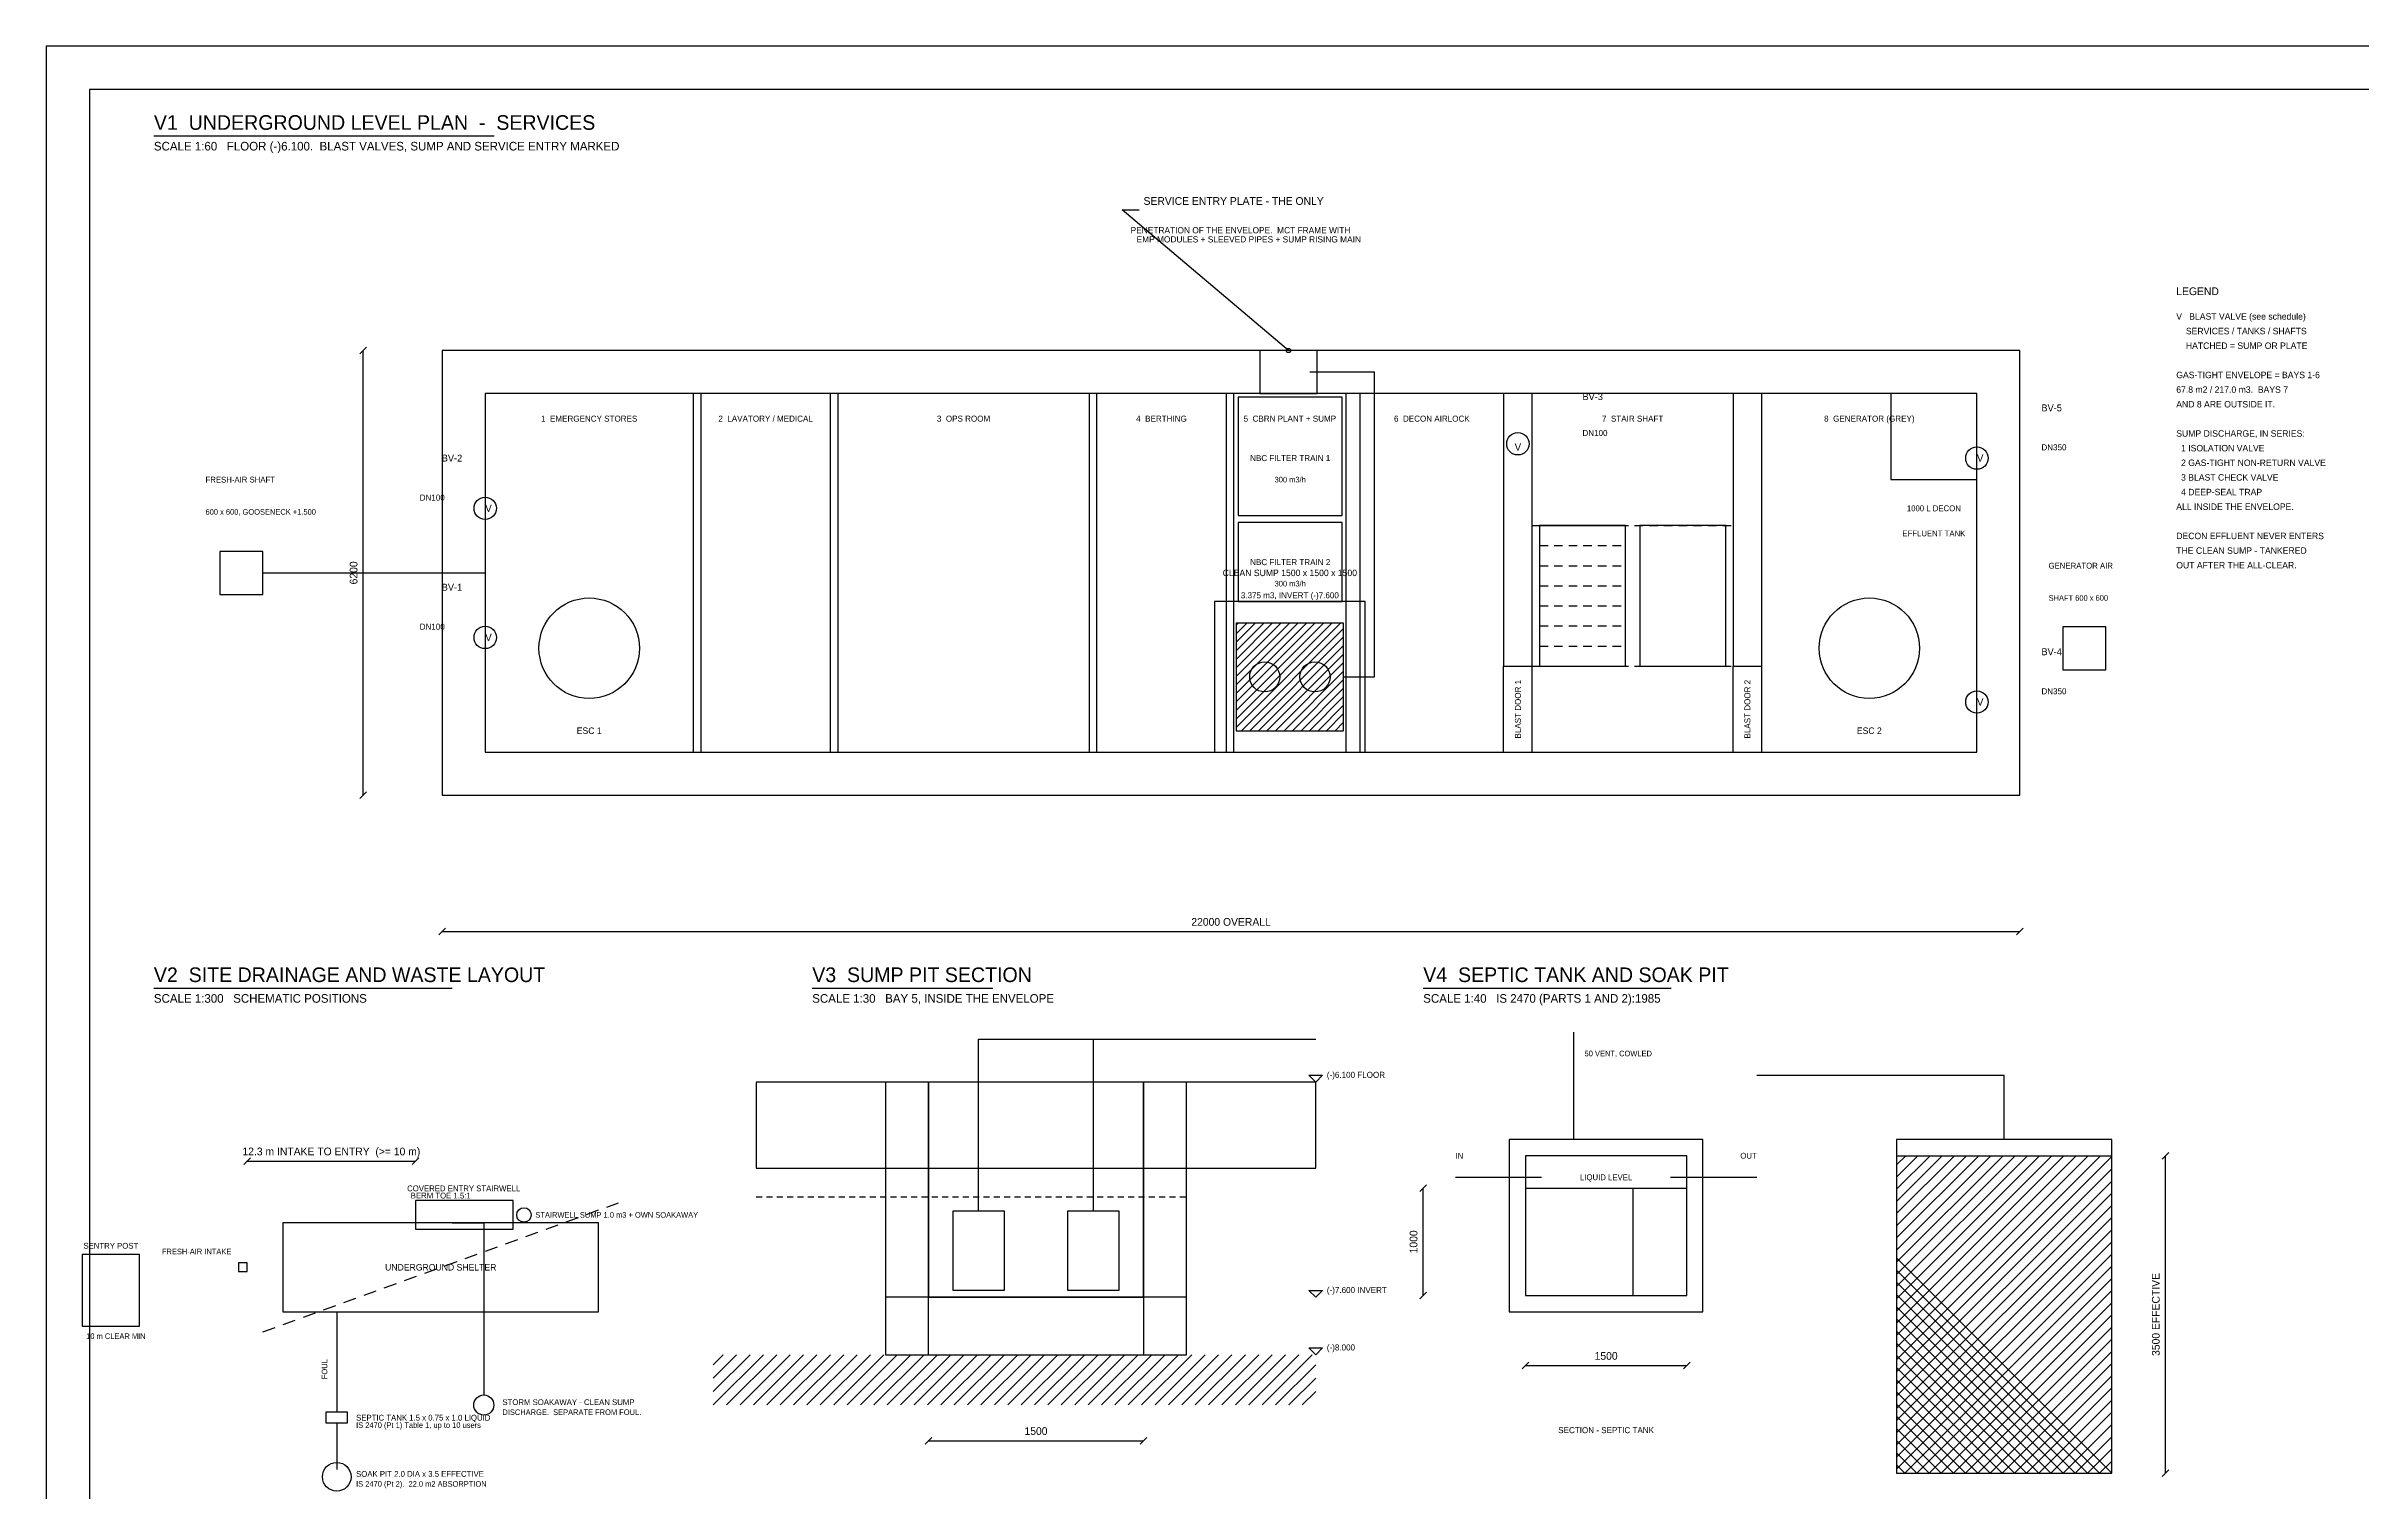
# Model space of a CAD drawing. Extents: x 0 to 841, y 0 to 594.
# Drawn here: x 0 to 538, y 258 to 594 of the extents above; entities that cross this region are included whole.
import ezdxf
from ezdxf.enums import TextEntityAlignment as Align

# ---------------------------------------------------------------- set-up
doc = ezdxf.new("R2010")
doc.units = 0
for name, color, linetype in [('BLAST', 1, 'CONTINUOUS'), ('CONC', 7, 'CONTINUOUS'), ('CONC-HIDDEN', 8, 'CONTINUOUS'), ('DIM', 4, 'CONTINUOUS'), ('HATCH', 8, 'CONTINUOUS'), ('LEVELS', 4, 'CONTINUOUS'), ('NOTES', 7, 'CONTINUOUS'), ('REINF-MAIN', 1, 'CONTINUOUS'), ('REINF-SEC', 4, 'CONTINUOUS'), ('SERVICES', 2, 'CONTINUOUS'), ('SOIL', 8, 'CONTINUOUS'), ('TEXT', 7, 'CONTINUOUS'), ('TEXT-TITLE', 7, 'CONTINUOUS'), ('TITLEBLOCK', 7, 'CONTINUOUS'), ('WATERPROOF', 30, 'CONTINUOUS')]:
    doc.layers.add(name, color=color, linetype=linetype)
doc.styles.get("Standard").update_dxf_attribs({"font": 'txt', "width": 0.8})

msp = doc.modelspace()

# ---------------------------------------------------------------- linework, layer by layer
at = {"layer": 'BLAST'}
for p, q in [((342, 501.6667), (342, 501.6667)), ((448.6667, 498.3333), (448.6667, 498.3333)), ((102, 486.6667), (102, 486.6667)), ((102, 456.6667), (102, 456.6667)), ((448.6667, 441.6667), (448.6667, 441.6667))]:
    msp.add_line(p, q, dxfattribs=at)
for centre in [(342, 501.6667), (448.6667, 498.3333), (102, 486.6667), (102, 456.6667), (448.6667, 441.6667)]:
    msp.add_circle(centre, 2.6, dxfattribs=at)
at = {"layer": 'CONC'}
for p, q in [((458.6667, 523.3333), (92, 523.3333)), ((92, 523.3333), (92, 420)), ((458.6667, 420), (458.6667, 523.3333)), ((448.6667, 513.3333), (102, 513.3333)), ((102, 513.3333), (102, 430)), ((152.1667, 513.3333), (150.3333, 513.3333)), ((150.3333, 513.3333), (150.3333, 430)), ((152.1667, 430), (152.1667, 513.3333)), ((184, 513.3333), (182.1667, 513.3333)), ((182.1667, 513.3333), (182.1667, 430)), ((184, 430), (184, 513.3333)), ((244.1667, 513.3333), (242.3333, 513.3333)), ((242.3333, 513.3333), (242.3333, 430)), ((244.1667, 430), (244.1667, 513.3333)), ((276, 513.3333), (274.1667, 513.3333)), ((274.1667, 513.3333), (274.1667, 430)), ((276, 430), (276, 513.3333)), ((305.3333, 513.3333), (302, 513.3333)), ((302, 513.3333), (302, 430)), ((305.3333, 430), (305.3333, 513.3333)), ((345.3333, 513.3333), (338.6667, 513.3333)), ((338.6667, 513.3333), (338.6667, 450)), ((345.3333, 450), (345.3333, 513.3333)), ((398.6667, 513.3333), (392, 513.3333)), ((392, 513.3333), (392, 450)), ((398.6667, 450), (398.6667, 513.3333)), ((448.6667, 430), (448.6667, 513.3333)), ((338.6667, 450), (345.3333, 450)), ((392, 450), (398.6667, 450)), ((102, 430), (448.6667, 430)), ((150.3333, 430), (152.1667, 430)), ((182.1667, 430), (184, 430)), ((242.3333, 430), (244.1667, 430)), ((274.1667, 430), (276, 430)), ((302, 430), (305.3333, 430)), ((92, 420), (458.6667, 420)), ((295, 353.3667), (165, 353.3667)), ((165, 353.3667), (165, 333.3667)), ((205, 353.3667), (195, 353.3667)), ((195, 353.3667), (195, 290.0333)), ((205, 290.0333), (205, 353.3667)), ((265, 353.3667), (255, 353.3667)), ((255, 353.3667), (255, 290.0333)), ((265, 290.0333), (265, 353.3667)), ((295, 333.3667), (295, 353.3667)), ((385, 340), (340, 340)), ((340, 340), (340, 300)), ((385, 300), (385, 340)), ((480, 340), (430, 340)), ((430, 340), (430, 262.5)), ((480, 340), (430, 340)), ((430, 340), (430, 336.25)), ((480, 262.5), (480, 340)), ((480, 336.25), (480, 340)), ((430, 336.25), (480, 336.25)), ((165, 333.3667), (295, 333.3667)), ((368.75, 303.75), (368.75, 328.75)), ((108.5, 325.8333), (85.8333, 325.8333)), ((85.8333, 325.8333), (85.8333, 319.1667)), ((108.5, 319.1667), (108.5, 325.8333)), ((128.3333, 320.6667), (55, 320.6667)), ((55, 320.6667), (55, 300)), ((85.8333, 319.1667), (108.5, 319.1667)), ((128.3333, 300), (128.3333, 320.6667)), ((21.6667, 313.3333), (8.3333, 313.3333)), ((8.3333, 313.3333), (8.3333, 296.6667)), ((21.6667, 296.6667), (21.6667, 313.3333)), ((265, 303.3667), (195, 303.3667)), ((195, 303.3667), (195, 290.0333)), ((265, 290.0333), (265, 303.3667)), ((8.3333, 296.6667), (21.6667, 296.6667)), ((55, 300), (128.3333, 300)), ((340, 300), (385, 300)), ((195, 290.0333), (265, 290.0333)), ((195, 290.0333), (205, 290.0333)), ((255, 290.0333), (265, 290.0333)), ((430, 262.5), (480, 262.5))]:
    msp.add_line(p, q, dxfattribs=at)
at = {"layer": 'CONC-HIDDEN'}
for p, q in [((345.3333, 482.6667), (347.3333, 482.6667)), ((367, 482.6667), (347, 482.6667)), ((347, 482.6667), (347, 450)), ((347, 482.6667), (349, 482.6667)), ((348.7333, 482.6667), (350.7333, 482.6667)), ((350.4, 482.6667), (352.4, 482.6667)), ((352.1333, 482.6667), (354.1333, 482.6667)), ((353.8, 482.6667), (355.8, 482.6667)), ((355.5333, 482.6667), (357.5333, 482.6667)), ((357.2, 482.6667), (359.2, 482.6667)), ((358.9333, 482.6667), (360.9333, 482.6667)), ((360.6, 482.6667), (362.6, 482.6667)), ((362.3333, 482.6667), (364.3333, 482.6667)), ((364, 482.6667), (366, 482.6667)), ((365.7333, 482.6667), (367.7333, 482.6667)), ((367, 450), (367, 482.6667)), ((369.1333, 482.6667), (371.1333, 482.6667)), ((390.3333, 482.6667), (370.3333, 482.6667)), ((370.3333, 482.6667), (370.3333, 450)), ((372.5333, 482.6667), (374.5333, 482.6667)), ((375.9333, 482.6667), (377.9333, 482.6667)), ((379.3333, 482.6667), (381.3333, 482.6667)), ((382.7333, 482.6667), (384.7333, 482.6667)), ((386.1333, 482.6667), (388.1333, 482.6667)), ((389.5333, 482.6667), (391.5333, 482.6667)), ((390.3333, 450), (390.3333, 482.6667)), ((347, 478), (349, 478)), ((350.4, 478), (352.4, 478)), ((353.8, 478), (355.8, 478)), ((357.2, 478), (359.2, 478)), ((360.6, 478), (362.6, 478)), ((364, 478), (366, 478)), ((347, 473.3333), (349, 473.3333)), ((347, 468.6667), (349, 468.6667)), ((350.4, 473.3333), (352.4, 473.3333)), ((350.4, 468.6667), (352.4, 468.6667)), ((353.8, 473.3333), (355.8, 473.3333)), ((353.8, 468.6667), (355.8, 468.6667)), ((357.2, 473.3333), (359.2, 473.3333)), ((357.2, 468.6667), (359.2, 468.6667)), ((360.6, 473.3333), (362.6, 473.3333)), ((360.6, 468.6667), (362.6, 468.6667)), ((364, 473.3333), (366, 473.3333)), ((364, 468.6667), (366, 468.6667)), ((347, 464), (349, 464)), ((350.4, 464), (352.4, 464)), ((353.8, 464), (355.8, 464)), ((357.2, 464), (359.2, 464)), ((360.6, 464), (362.6, 464)), ((364, 464), (366, 464)), ((347, 459.3333), (349, 459.3333)), ((350.4, 459.3333), (352.4, 459.3333)), ((353.8, 459.3333), (355.8, 459.3333)), ((357.2, 459.3333), (359.2, 459.3333)), ((360.6, 459.3333), (362.6, 459.3333)), ((364, 459.3333), (366, 459.3333)), ((347, 454.6667), (349, 454.6667)), ((350.4, 454.6667), (352.4, 454.6667)), ((353.8, 454.6667), (355.8, 454.6667)), ((357.2, 454.6667), (359.2, 454.6667)), ((360.6, 454.6667), (362.6, 454.6667)), ((364, 454.6667), (366, 454.6667)), ((345.3333, 450), (347.3333, 450)), ((347, 450), (367, 450)), ((348.7333, 450), (350.7333, 450)), ((352.1333, 450), (354.1333, 450)), ((355.5333, 450), (357.5333, 450)), ((358.9333, 450), (360.9333, 450)), ((362.3333, 450), (364.3333, 450)), ((365.7333, 450), (367.7333, 450)), ((369.1333, 450), (371.1333, 450)), ((370.3333, 450), (390.3333, 450)), ((372.5333, 450), (374.5333, 450)), ((375.9333, 450), (377.9333, 450)), ((379.3333, 450), (381.3333, 450)), ((382.7333, 450), (384.7333, 450)), ((386.1333, 450), (388.1333, 450)), ((389.5333, 450), (391.5333, 450)), ((255, 353.3667), (205, 353.3667)), ((205, 353.3667), (205, 303.3667)), ((255, 303.3667), (255, 353.3667)), ((381.25, 336.25), (343.75, 336.25)), ((343.75, 336.25), (343.75, 303.75)), ((381.25, 303.75), (381.25, 336.25)), ((205, 303.3667), (255, 303.3667)), ((343.75, 303.75), (381.25, 303.75))]:
    msp.add_line(p, q, dxfattribs=at)
at = {"layer": 'DIM'}
for p, q in [((288.6667, 523.3333), (250, 556)), ((250, 556), (254, 556)), ((72.8888, 522.5555), (74.4445, 524.1112)), ((73.6667, 420), (73.6667, 523.3333)), ((72.8888, 419.2222), (74.4445, 420.7778)), ((91.2222, 387.5555), (92.7778, 389.1112)), ((92, 388.3333), (458.6667, 388.3333)), ((457.8888, 387.5555), (459.4445, 389.1112)), ((45.8888, 334.2222), (47.4445, 335.7778)), ((46.6667, 335), (85.8333, 335)), ((85.0555, 334.2222), (86.6112, 335.7778)), ((491.7222, 335.4722), (493.2778, 337.0278)), ((492.5, 262.5), (492.5, 336.25)), ((319.2222, 327.9722), (320.7778, 329.5278)), ((320, 303.75), (320, 328.75)), ((319.2222, 302.9722), (320.7778, 304.5278)), ((342.9722, 286.7222), (344.5278, 288.2778)), ((343.75, 287.5), (381.25, 287.5)), ((380.4722, 286.7222), (382.0278, 288.2778)), ((204.2222, 269.2555), (205.7778, 270.8112)), ((205, 270.0333), (255, 270.0333)), ((254.2222, 269.2555), (255.7778, 270.8112)), ((491.7222, 261.7222), (493.2778, 263.2778))]:
    msp.add_line(p, q, dxfattribs=at)
msp.add_circle((288.6667, 523.3333), 0.5, dxfattribs=at)
at = {"layer": 'HATCH'}
for p, q in [((276.5, 435.7387), (300.7613, 460)), ((276.5, 437.7186), (298.7814, 460)), ((276.5, 439.6985), (296.8015, 460)), ((276.5, 441.6784), (294.8216, 460)), ((276.5, 443.6583), (292.8417, 460)), ((276.5, 445.6382), (290.8618, 460)), ((276.5, 447.6181), (288.8819, 460)), ((276.5, 449.598), (286.902, 460)), ((276.5, 451.5779), (284.9221, 460)), ((276.5, 453.5578), (282.9422, 460)), ((276.5, 455.5377), (280.9623, 460)), ((276.5, 457.5176), (278.9824, 460)), ((276.5, 459.4975), (277.0025, 460)), ((301.5, 458.7588), (277.7412, 435)), ((301.5, 456.7789), (279.7211, 435)), ((301.5, 454.799), (281.701, 435)), ((301.5, 452.8191), (283.6809, 435)), ((301.5, 450.8392), (285.6608, 435)), ((301.5, 448.8593), (287.6407, 435)), ((301.5, 446.8794), (289.6206, 435)), ((301.5, 444.8995), (291.6005, 435)), ((301.5, 442.9196), (293.5804, 435)), ((301.5, 440.9397), (295.5603, 435)), ((301.5, 438.9598), (297.5402, 435)), ((301.5, 436.9799), (299.5201, 435))]:
    msp.add_line(p, q, dxfattribs=at)
at = {"layer": 'LEVELS'}
for p, q in [((295, 353.3667), (293.4, 354.9667)), ((293.4, 354.9667), (296.6, 354.9667)), ((295, 353.3667), (296.6, 354.9667)), ((295, 303.3667), (293.4, 304.9667)), ((293.4, 304.9667), (296.6, 304.9667)), ((295, 303.3667), (296.6, 304.9667)), ((295, 290.0333), (293.4, 291.6333)), ((293.4, 291.6333), (296.6, 291.6333)), ((295, 290.0333), (296.6, 291.6333))]:
    msp.add_line(p, q, dxfattribs=at)
at = {"layer": 'REINF-MAIN'}
for centre in [(126.1667, 454.1667), (423.6667, 454.1667)]:
    msp.add_circle(centre, 11.6667, dxfattribs=at)
at = {"layer": 'REINF-SEC'}
for p, q in [((338.6667, 430), (338.6667, 450)), ((345.3333, 430), (345.3333, 450)), ((392, 430), (392, 450)), ((398.6667, 430), (398.6667, 450))]:
    msp.add_line(p, q, dxfattribs=at)
at = {"layer": 'SERVICES'}
for p, q in [((295.3333, 523.3333), (282, 523.3333)), ((282, 523.3333), (282, 513.3333)), ((295.3333, 513.3333), (295.3333, 523.3333)), ((308.6667, 518.3333), (293.6667, 518.3333)), ((308.6667, 447.5), (308.6667, 518.3333)), ((301.1667, 512.5), (277, 512.5)), ((277, 512.5), (277, 485)), ((282, 513.3333), (295.3333, 513.3333)), ((301.1667, 485), (301.1667, 512.5)), ((448.6667, 513.3333), (428.6667, 513.3333)), ((428.6667, 513.3333), (428.6667, 493.3333)), ((448.6667, 493.3333), (448.6667, 513.3333)), ((428.6667, 493.3333), (448.6667, 493.3333)), ((277, 485), (301.1667, 485)), ((301.1667, 483.3333), (277, 483.3333)), ((277, 483.3333), (277, 465)), ((301.1667, 465), (301.1667, 483.3333)), ((50.3333, 476.6667), (40.3333, 476.6667)), ((40.3333, 476.6667), (40.3333, 466.6667)), ((50.3333, 466.6667), (50.3333, 476.6667)), ((50.3333, 471.6667), (102, 471.6667)), ((40.3333, 466.6667), (50.3333, 466.6667)), ((306.5, 465), (271.5, 465)), ((271.5, 465), (271.5, 430)), ((277, 465), (301.1667, 465)), ((306.5, 430), (306.5, 465)), ((301.5, 460), (276.5, 460)), ((276.5, 460), (276.5, 435)), ((301.5, 435), (301.5, 460)), ((478.6667, 459.1667), (468.6667, 459.1667)), ((468.6667, 459.1667), (468.6667, 449.1667)), ((478.6667, 449.1667), (478.6667, 459.1667)), ((301.5, 447.5), (308.6667, 447.5)), ((468.6667, 449.1667), (478.6667, 449.1667)), ((276.5, 435), (301.5, 435)), ((271.5, 430), (306.5, 430)), ((216.6667, 323.3667), (216.6667, 363.3667)), ((216.6667, 363.3667), (295, 363.3667)), ((243.3333, 323.3667), (243.3333, 363.3667)), ((355, 340), (355, 365)), ((397.5, 355), (455, 355)), ((455, 340), (455, 355)), ((327.5, 331.25), (347.5, 331.25)), ((377.5, 331.25), (397.5, 331.25)), ((222.6667, 323.3667), (210.6667, 323.3667)), ((210.6667, 323.3667), (210.6667, 305.0333)), ((222.6667, 305.0333), (222.6667, 323.3667)), ((249.3333, 323.3667), (237.3333, 323.3667)), ((237.3333, 323.3667), (237.3333, 305.0333)), ((249.3333, 305.0333), (249.3333, 323.3667)), ((94.3333, 320.6667), (101.6667, 320.6667)), ((101.6667, 320.6667), (101.6667, 280.6667)), ((46.6667, 311.3333), (44.6667, 311.3333)), ((44.6667, 311.3333), (44.6667, 309.3333)), ((44.6667, 309.3333), (46.6667, 309.3333)), ((46.6667, 309.3333), (46.6667, 311.3333)), ((210.6667, 305.0333), (222.6667, 305.0333)), ((237.3333, 305.0333), (249.3333, 305.0333)), ((67.5, 300), (67.5, 276.6667)), ((70, 276.6667), (65, 276.6667)), ((65, 276.6667), (65, 274.1667)), ((70, 274.1667), (70, 276.6667)), ((65, 274.1667), (70, 274.1667)), ((67.5, 274.1667), (67.5, 263.3333))]:
    msp.add_line(p, q, dxfattribs=at)
for centre, radius in [((283.1667, 447.5), 3.5), ((294.8333, 447.5), 3.5), ((111, 322.5), 1.6667), ((101.6667, 278.3333), 2.3333), ((67.5, 261.6667), 3.3333)]:
    msp.add_circle(centre, radius, dxfattribs=at)
at = {"layer": 'SOIL'}
for p, q in [((430, 288.8675), (477.3825, 336.25)), ((430, 291.696), (474.554, 336.25)), ((430, 294.5244), (471.7256, 336.25)), ((430, 297.3528), (468.8972, 336.25)), ((430, 300.1812), (466.0688, 336.25)), ((430, 303.0097), (463.2403, 336.25)), ((430, 305.8381), (460.4119, 336.25)), ((430, 308.6665), (457.5835, 336.25)), ((430, 311.4949), (454.7551, 336.25)), ((430, 314.3234), (451.9266, 336.25)), ((430, 317.1518), (449.0982, 336.25)), ((430, 319.9802), (446.2698, 336.25)), ((430, 322.8087), (443.4413, 336.25)), ((430, 325.6371), (440.6129, 336.25)), ((430, 328.4655), (437.7845, 336.25)), ((430, 331.2939), (434.9561, 336.25)), ((430, 334.1224), (432.1276, 336.25)), ((430, 286.0391), (480, 336.0391)), ((430, 283.2107), (480, 333.2107)), ((430, 280.3823), (480, 330.3823)), ((125.5345, 322.6241), (128.3545, 323.6475)), ((130.2346, 324.3298), (133, 325.3333)), ((430, 277.5538), (480, 327.5538)), ((430, 274.7254), (480, 324.7254)), ((111.4343, 317.5071), (114.2543, 318.5305)), ((116.1344, 319.2127), (118.9544, 320.2361)), ((120.8344, 320.9184), (123.6545, 321.9418)), ((430, 271.897), (480, 321.897)), ((430, 269.0685), (480, 319.0685)), ((97.3341, 312.39), (100.1541, 313.4135)), ((102.0341, 314.0957), (104.8542, 315.1191)), ((106.7342, 315.8014), (109.5543, 316.8248)), ((430, 266.2401), (480, 316.2401)), ((430, 263.4117), (480, 313.4117)), ((430, 312.5), (480, 262.5)), ((83.2338, 307.273), (86.0539, 308.2964)), ((87.9339, 308.9787), (90.754, 310.0021)), ((92.634, 310.6844), (95.454, 311.7078)), ((430, 309.6716), (477.1716, 262.5)), ((430, 306.8431), (474.3431, 262.5)), ((480, 310.5833), (431.9167, 262.5)), ((480, 307.7548), (434.7452, 262.5)), ((64.4336, 300.4503), (67.2536, 301.4738)), ((69.1336, 302.156), (71.9537, 303.1794)), ((73.8337, 303.8617), (76.6537, 304.8851)), ((78.5338, 305.5674), (81.3538, 306.5908)), ((430, 304.0147), (471.5147, 262.5)), ((480, 304.9264), (437.5736, 262.5)), ((480, 302.098), (440.402, 262.5)), ((50.3333, 295.3333), (53.1534, 296.3567)), ((55.0334, 297.039), (57.8534, 298.0624)), ((59.7335, 298.7447), (62.5535, 299.7681)), ((430, 301.1863), (468.6863, 262.5)), ((430, 298.3579), (465.8579, 262.5)), ((480, 299.2696), (443.2304, 262.5)), ((480, 296.4411), (446.0589, 262.5)), ((430, 295.5294), (463.0294, 262.5)), ((430, 292.701), (460.201, 262.5)), ((480, 293.6127), (448.8873, 262.5)), ((480, 290.7843), (451.7157, 262.5)), ((155, 278.3738), (166.6595, 290.0333)), ((155, 281.4851), (163.5483, 290.0333)), ((155, 284.5963), (160.437, 290.0333)), ((155, 287.7076), (157.3257, 290.0333)), ((158.1041, 278.3667), (169.7708, 290.0333)), ((161.2154, 278.3667), (172.8821, 290.0333)), ((164.3267, 278.3667), (175.9933, 290.0333)), ((167.4379, 278.3667), (179.1046, 290.0333)), ((170.5492, 278.3667), (182.2159, 290.0333)), ((173.6605, 278.3667), (185.3271, 290.0333)), ((176.7717, 278.3667), (188.4384, 290.0333)), ((179.883, 278.3667), (191.5497, 290.0333)), ((182.9943, 278.3667), (194.661, 290.0333)), ((186.1056, 278.3667), (197.7722, 290.0333)), ((189.2168, 278.3667), (200.8835, 290.0333)), ((192.3281, 278.3667), (203.9948, 290.0333)), ((195.4394, 278.3667), (207.106, 290.0333)), ((198.5506, 278.3667), (210.2173, 290.0333)), ((201.6619, 278.3667), (213.3286, 290.0333)), ((204.7732, 278.3667), (216.4398, 290.0333)), ((207.8844, 278.3667), (219.5511, 290.0333)), ((210.9957, 278.3667), (222.6624, 290.0333)), ((214.107, 278.3667), (225.7737, 290.0333)), ((217.2183, 278.3667), (228.8849, 290.0333)), ((220.3295, 278.3667), (231.9962, 290.0333)), ((223.4408, 278.3667), (235.1075, 290.0333)), ((226.5521, 278.3667), (238.2187, 290.0333)), ((229.6633, 278.3667), (241.33, 290.0333)), ((232.7746, 278.3667), (244.4413, 290.0333)), ((235.8859, 278.3667), (247.5525, 290.0333)), ((238.9971, 278.3667), (250.6638, 290.0333)), ((242.1084, 278.3667), (253.7751, 290.0333)), ((245.2197, 278.3667), (256.8863, 290.0333)), ((248.331, 278.3667), (259.9976, 290.0333)), ((251.4422, 278.3667), (263.1089, 290.0333)), ((254.5535, 278.3667), (266.2202, 290.0333)), ((257.6648, 278.3667), (269.3314, 290.0333)), ((260.776, 278.3667), (272.4427, 290.0333)), ((263.8873, 278.3667), (275.554, 290.0333)), ((266.9986, 278.3667), (278.6652, 290.0333)), ((270.1098, 278.3667), (281.7765, 290.0333)), ((273.2211, 278.3667), (284.8878, 290.0333)), ((276.3324, 278.3667), (287.999, 290.0333)), ((279.4437, 278.3667), (291.1103, 290.0333)), ((282.5549, 278.3667), (294.2216, 290.0333)), ((295, 287.7005), (285.6662, 278.3667)), ((430, 289.8726), (457.3726, 262.5)), ((430, 287.0442), (454.5442, 262.5)), ((480, 287.9558), (454.5442, 262.5)), ((295, 284.5892), (288.7775, 278.3667)), ((295, 281.4779), (291.8887, 278.3667)), ((430, 284.2157), (451.7157, 262.5)), ((430, 281.3873), (448.8873, 262.5)), ((480, 285.1274), (457.3726, 262.5)), ((480, 282.299), (460.201, 262.5)), ((430, 278.5589), (446.0589, 262.5)), ((430, 275.7304), (443.2304, 262.5)), ((480, 279.4706), (463.0294, 262.5)), ((480, 276.6421), (465.8579, 262.5)), ((430, 272.902), (440.402, 262.5)), ((430, 270.0736), (437.5736, 262.5)), ((480, 273.8137), (468.6863, 262.5)), ((480, 270.9853), (471.5147, 262.5)), ((430, 267.2452), (434.7452, 262.5)), ((430, 264.4167), (431.9167, 262.5)), ((480, 268.1569), (474.3431, 262.5)), ((480, 265.3284), (477.1716, 262.5))]:
    msp.add_line(p, q, dxfattribs=at)
at = {"layer": 'TEXT-TITLE'}
for p, q in [((25, 573.2), (104.05, 573.2)), ((25, 375.2), (94.3, 375.2)), ((178, 375.2), (220, 375.2)), ((320, 375.2), (377.6, 375.2))]:
    msp.add_line(p, q, dxfattribs=at)
at = {"layer": 'TITLEBLOCK'}
for p, q in [((841, 594), (0, 594)), ((0, 594), (0, 0)), ((831, 584), (10, 584)), ((10, 584), (10, 10))]:
    msp.add_line(p, q, dxfattribs=at)
at = {"layer": 'WATERPROOF'}
for p, q in [((343.75, 328.75), (381.25, 328.75)), ((165, 326.7), (166.4, 326.7)), ((167.4, 326.7), (168.8, 326.7)), ((169.8, 326.7), (171.2, 326.7)), ((172.2, 326.7), (173.6, 326.7)), ((174.6, 326.7), (176, 326.7)), ((177, 326.7), (178.4, 326.7)), ((179.4, 326.7), (180.8, 326.7)), ((181.8, 326.7), (183.2, 326.7)), ((184.2, 326.7), (185.6, 326.7)), ((186.6, 326.7), (188, 326.7)), ((189, 326.7), (190.4, 326.7)), ((191.4, 326.7), (192.8, 326.7)), ((193.8, 326.7), (195.2, 326.7)), ((196.2, 326.7), (197.6, 326.7)), ((198.6, 326.7), (200, 326.7)), ((201, 326.7), (202.4, 326.7)), ((203.4, 326.7), (204.8, 326.7)), ((205.8, 326.7), (207.2, 326.7)), ((208.2, 326.7), (209.6, 326.7)), ((210.6, 326.7), (212, 326.7)), ((213, 326.7), (214.4, 326.7)), ((215.4, 326.7), (216.8, 326.7)), ((217.8, 326.7), (219.2, 326.7)), ((220.2, 326.7), (221.6, 326.7)), ((222.6, 326.7), (224, 326.7)), ((225, 326.7), (226.4, 326.7)), ((227.4, 326.7), (228.8, 326.7)), ((229.8, 326.7), (231.2, 326.7)), ((232.2, 326.7), (233.6, 326.7)), ((234.6, 326.7), (236, 326.7)), ((237, 326.7), (238.4, 326.7)), ((239.4, 326.7), (240.8, 326.7)), ((241.8, 326.7), (243.2, 326.7)), ((244.2, 326.7), (245.6, 326.7)), ((246.6, 326.7), (248, 326.7)), ((249, 326.7), (250.4, 326.7)), ((251.4, 326.7), (252.8, 326.7)), ((253.8, 326.7), (255.2, 326.7)), ((256.2, 326.7), (257.6, 326.7)), ((258.6, 326.7), (260, 326.7)), ((261, 326.7), (262.4, 326.7)), ((263.4, 326.7), (264.8, 326.7))]:
    msp.add_line(p, q, dxfattribs=at)

# ---------------------------------------------------------------- texts
at = {"layer": 'BLAST'}
for s, height, p in [('BV-3', 1.6, (357, 512.6133)), ('BV-5', 1.6, (463.6667, 510)), ('DN100', 1.4, (357, 504.1667)), ('DN350', 1.4, (463.6667, 500.8333)), ('BV-4', 1.6, (463.6667, 453.3333)), ('DN350', 1.4, (463.6667, 444.1667))]:
    msp.add_text(s, height=height, dxfattribs=at).set_placement(p, align=Align.MIDDLE_LEFT)
for p in [(342, 500.9017), (449.4317, 498.3333), (102.765, 486.6667), (102.765, 456.6667), (449.4317, 441.6667)]:
    msp.add_text('V', height=1.7, dxfattribs=at).set_placement(p, align=Align.MIDDLE_CENTER)
for s, height, p in [('BV-2', 1.6, (96.66, 498.3333)), ('DN100', 1.4, (92.61, 489.1667)), ('BV-1', 1.6, (96.66, 468.3333)), ('DN100', 1.4, (92.61, 459.1667))]:
    msp.add_text(s, height=height, dxfattribs=at).set_placement(p, align=Align.MIDDLE_RIGHT)
at = {"layer": 'DIM'}
for s, p in [('6200', (72.8567, 471.6667)), ('1000', (319.19, 316.25)), ('3500 EFFECTIVE', (491.69, 299.375))]:
    msp.add_text(s, height=1.8, rotation=90, dxfattribs=at).set_placement(p, align=Align.BOTTOM_CENTER)
for s, p in [('22000 OVERALL', (275.3333, 389.1433)), ('12.3 m INTAKE TO ENTRY  (>= 10 m)', (66.25, 335.81)), ('1500', (362.5, 288.31)), ('1500', (230, 270.8433))]:
    msp.add_text(s, height=1.8, dxfattribs=at).set_placement(p, align=Align.BOTTOM_CENTER)
at = {"layer": 'LEVELS'}
for s, p in [('(-)6.100 FLOOR', (297.6, 353.9267)), ('(-)7.600 INVERT', (297.6, 303.9267)), ('(-)8.000', (297.6, 290.5933))]:
    msp.add_text(s, height=1.4, dxfattribs=at).set_placement(p, align=Align.BOTTOM_LEFT)
at = {"layer": 'NOTES'}
for s, p in [('V   BLAST VALVE (see schedule)', (495, 532)), ('    SERVICES / TANKS / SHAFTS', (495, 528.6)), ('    HATCHED = SUMP OR PLATE', (495, 525.2)), ('GAS-TIGHT ENVELOPE = BAYS 1-6', (495, 518.4)), ('AND 8 ARE OUTSIDE IT.', (495, 511.6)), ('67.8 m2 / 217.0 m3.  BAYS 7', (495, 515)), ('SUMP DISCHARGE, IN SERIES:', (495, 504.8)), ('  1 ISOLATION VALVE', (495, 501.4)), ('  2 GAS-TIGHT NON-RETURN VALVE', (495, 498)), ('  4 DEEP-SEAL TRAP', (495, 491.2)), ('  3 BLAST CHECK VALVE', (495, 494.6)), ('ALL INSIDE THE ENVELOPE.', (495, 487.8)), ('DECON EFFLUENT NEVER ENTERS', (495, 481)), ('THE CLEAN SUMP - TANKERED', (495, 477.6)), ('OUT AFTER THE ALL-CLEAR.', (495, 474.2))]:
    msp.add_text(s, height=1.5, dxfattribs=at).set_placement(p, align=Align.TOP_LEFT)
at = {"layer": 'SOIL'}
msp.add_text('BERM TOE 1.5:1', height=1.35, dxfattribs=at).set_placement((91.6667, 327), align=Align.MIDDLE_CENTER)
at = {"layer": 'TEXT'}
msp.add_text('SERVICE ENTRY PLATE - THE ONLY', height=1.8, dxfattribs=at).set_placement((255, 556.63), align=Align.BOTTOM_LEFT)
for s, p in [('PENETRATION OF THE ENVELOPE.  MCT FRAME WITH', (252, 552)), ('EMP MODULES + SLEEVED PIPES + SUMP RISING MAIN', (253.3842, 549.8842))]:
    msp.add_text(s, height=1.45, dxfattribs=at).set_placement(p, align=Align.TOP_LEFT)
for s, height, p in [('NBC FILTER TRAIN 1', 1.4, (289.0833, 498.3333)), ('300 m3/h', 1.3, (289.0833, 493.3333)), ('1000 L DECON', 1.35, (438.6667, 486.6667)), ('EFFLUENT TANK', 1.35, (438.6667, 480.8333)), ('NBC FILTER TRAIN 2', 1.4, (289.0833, 474.1667)), ('300 m3/h', 1.3, (289.0833, 469.1667)), ('3.375 m3, INVERT (-)7.600', 1.4, (289, 466.4633)), ('ESC 1', 1.5, (126.1667, 435)), ('ESC 2', 1.5, (423.6667, 435)), ('COVERED ENTRY STAIRWELL', 1.35, (97, 328.6667)), ('10 m CLEAR MIN', 1.3, (16.17, 294.3333))]:
    msp.add_text(s, height=height, dxfattribs=at).set_placement(p, align=Align.MIDDLE_CENTER)
for s, height, p in [('FRESH-AIR SHAFT', 1.35, (37, 493.3333)), ('600 x 600, GOOSENECK +1.500', 1.3, (37, 485.8333)), ('GENERATOR AIR', 1.35, (465.3333, 473.3333)), ('SHAFT 600 x 600', 1.3, (465.3333, 465.8333)), ('50 VENT, COWLED', 1.3, (357.5, 360)), ('IN', 1.35, (327.5, 336.25)), ('STAIRWELL SUMP 1.0 m3 + OWN SOAKAWAY', 1.3, (113.6667, 322.5)), ('SEPTIC TANK 1.5 x 0.75 x 1.0 LIQUID', 1.35, (72, 275.3925)), ('STORM SOAKAWAY - CLEAN SUMP', 1.35, (106, 279)), ('DISCHARGE.  SEPARATE FROM FOUL.', 1.3, (106, 276.6667)), ('IS 2470 (Pt 1) Table 1, up to 10 users', 1.3, (72, 273.6667)), ('SOAK PIT 2.0 DIA x 3.5 EFFECTIVE', 1.35, (72, 262.3333)), ('IS 2470 (Pt 2).  22.0 m2 ABSORPTION', 1.3, (72, 260))]:
    msp.add_text(s, height=height, dxfattribs=at).set_placement(p, align=Align.MIDDLE_LEFT)
for s, height, p in [('BLAST DOOR 1', 1.4, (342, 440)), ('BLAST DOOR 2', 1.4, (395.3333, 440)), ('FOUL', 1.3, (64.6667, 286.6667))]:
    msp.add_text(s, height=height, rotation=90, dxfattribs=at).set_placement(p, align=Align.MIDDLE_CENTER)
for s, height, p in [('OUT', 1.35, (397.5, 336.25)), ('FRESH-AIR INTAKE', 1.3, (43, 314))]:
    msp.add_text(s, height=height, dxfattribs=at).set_placement(p, align=Align.MIDDLE_RIGHT)
at = {"layer": 'TEXT-TITLE'}
for s, height, p in [('V1  UNDERGROUND LEVEL PLAN  -  SERVICES', 3.4, (25, 578)), ('SCALE 1:60   FLOOR (-)6.100.  BLAST VALVES, SUMP AND SERVICE ENTRY MARKED', 2, (25, 571.8)), ('LEGEND', 1.8, (495, 538)), ('V2  SITE DRAINAGE AND WASTE LAYOUT', 3.4, (25, 380)), ('V3  SUMP PIT SECTION', 3.4, (178, 380)), ('V4  SEPTIC TANK AND SOAK PIT', 3.4, (320, 380)), ('SCALE 1:300   SCHEMATIC POSITIONS', 2, (25, 373.8)), ('SCALE 1:30   BAY 5, INSIDE THE ENVELOPE', 2, (178, 373.8)), ('SCALE 1:40   IS 2470 (PARTS 1 AND 2):1985', 2, (320, 373.8))]:
    msp.add_text(s, height=height, dxfattribs=at).set_placement(p, align=Align.TOP_LEFT)
for s, height, p in [('1  EMERGENCY STORES', 1.4, (126.1667, 507.5)), ('2  LAVATORY / MEDICAL', 1.4, (167.1667, 507.5)), ('3  OPS ROOM', 1.4, (213.1667, 507.5)), ('4  BERTHING', 1.4, (259.1667, 507.5)), ('5  CBRN PLANT + SUMP', 1.4, (289, 507.5)), ('6  DECON AIRLOCK', 1.4, (322, 507.5)), ('7  STAIR SHAFT', 1.4, (368.6667, 507.5)), ('8  GENERATOR (GREY)', 1.4, (423.6667, 507.5)), ('CLEAN SUMP 1500 x 1500 x 1500', 1.5, (289, 471.6667)), ('SENTRY POST', 1.35, (15, 315.3333)), ('UNDERGROUND SHELTER', 1.5, (91.6667, 310.3333)), ('SECTION - SEPTIC TANK', 1.4, (362.5, 272.5))]:
    msp.add_text(s, height=height, dxfattribs=at).set_placement(p, align=Align.MIDDLE_CENTER)
at = {"layer": 'WATERPROOF'}
msp.add_text('LIQUID LEVEL', height=1.35, dxfattribs=at).set_placement((362.5, 331.25), align=Align.MIDDLE_CENTER)

doc.saveas('drawing.dxf')
